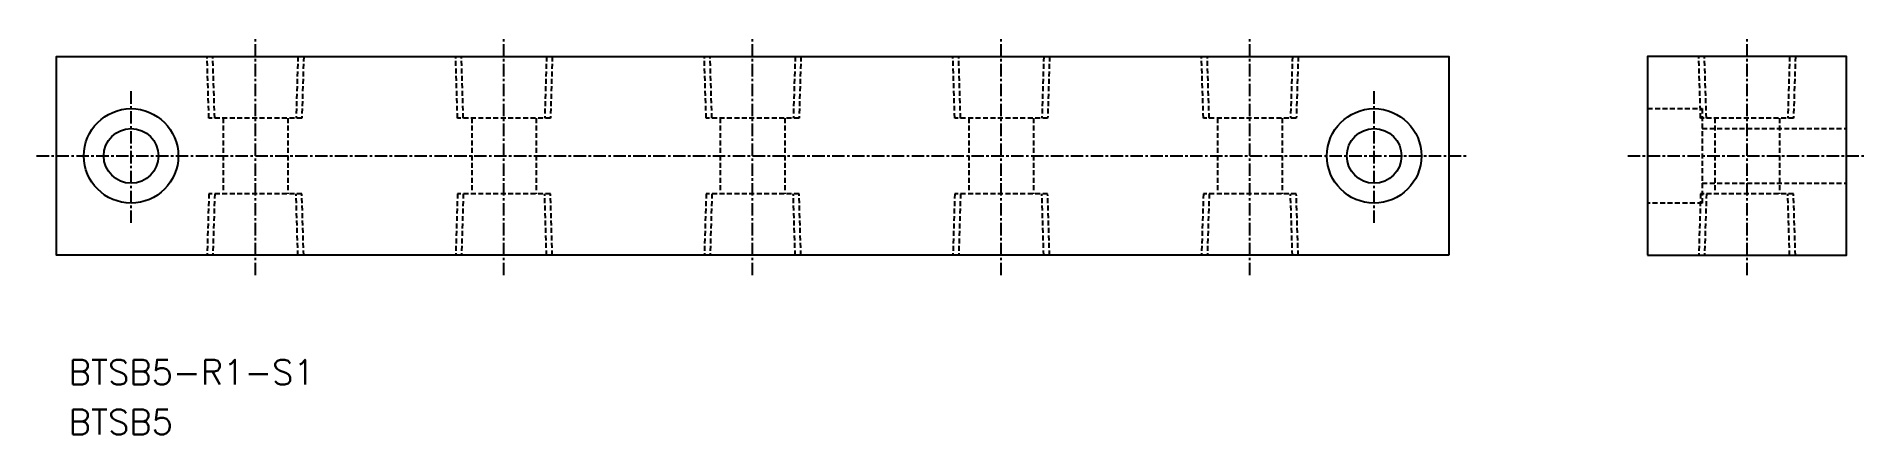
# Model space of a CAD drawing. Extents: x 50 to 234, y 69 to 110.
import ezdxf
from ezdxf.enums import TextEntityAlignment as Align

# ---------------------------------------------------------------- set-up
doc = ezdxf.new("R2010")
doc.units = 0
doc.linetypes.add('CENTER', pattern=[2, 1.25, -0.25, 0.25, -0.25])
doc.linetypes.add('DASHED', pattern=[0.75, 0.5, -0.25])
doc.layers.get('0').update_dxf_attribs({"linetype": 'CONTINUOUS'})
doc.layers.add('CENTER', color=1, linetype='CENTER')
doc.styles.get("Standard").update_dxf_attribs({"font": 'txt.shx', "bigfont": 'extfont.shx'})

msp = doc.modelspace()

# ---------------------------------------------------------------- linework, layer by layer
at = {"color": 3, "linetype": 'DASHED'}
for p, q in [((67.33, 101.3), (67.14, 107.5)), ((67.91, 101.3), (67.72, 107.5)), ((76.28, 107.5), (76.09, 101.3)), ((76.86, 107.5), (76.67, 101.3)), ((92.33, 101.3), (92.14, 107.5)), ((92.91, 101.3), (92.72, 107.5)), ((101.28, 107.5), (101.09, 101.3)), ((101.86, 107.5), (101.67, 101.3)), ((117.33, 101.3), (117.14, 107.5)), ((117.91, 101.3), (117.72, 107.5)), ((126.28, 107.5), (126.09, 101.3)), ((126.86, 107.5), (126.67, 101.3)), ((142.33, 101.3), (142.14, 107.5)), ((142.91, 101.3), (142.72, 107.5)), ((151.28, 107.5), (151.09, 101.3)), ((151.86, 107.5), (151.67, 101.3)), ((167.33, 101.3), (167.14, 107.5)), ((167.91, 101.3), (167.72, 107.5)), ((176.28, 107.5), (176.09, 101.3)), ((176.86, 107.5), (176.67, 101.3)), ((217.33, 101.3), (217.14, 107.5)), ((217.91, 101.3), (217.72, 107.5)), ((226.28, 107.5), (226.09, 101.3)), ((226.86, 107.5), (226.67, 101.3)), ((76.67, 101.3), (67.33, 101.3)), ((68.75, 101.3), (68.75, 93.7)), ((75.25, 101.3), (75.25, 93.7)), ((101.67, 101.3), (92.33, 101.3)), ((93.75, 101.3), (93.75, 93.7)), ((100.25, 101.3), (100.25, 93.7)), ((126.67, 101.3), (117.33, 101.3)), ((118.75, 101.3), (118.75, 93.7)), ((125.25, 101.3), (125.25, 93.7)), ((151.67, 101.3), (142.33, 101.3)), ((143.75, 101.3), (143.75, 93.7)), ((150.25, 101.3), (150.25, 93.7)), ((176.67, 101.3), (167.33, 101.3)), ((168.75, 101.3), (168.75, 93.7)), ((175.25, 101.3), (175.25, 93.7)), ((212, 102.25), (217.5, 102.25)), ((226.67, 101.3), (217.33, 101.3)), ((217.5, 102.25), (217.5, 92.75)), ((218.75, 101.3), (218.75, 93.7)), ((225.25, 101.3), (225.25, 93.7)), ((217.5, 100.25), (232, 100.25)), ((217.5, 94.75), (232, 94.75)), ((67.33, 93.7), (67.14, 87.5)), ((76.67, 93.7), (67.33, 93.7)), ((67.91, 93.7), (67.72, 87.5)), ((76.28, 87.5), (76.09, 93.7)), ((76.86, 87.5), (76.67, 93.7)), ((92.33, 93.7), (92.14, 87.5)), ((101.67, 93.7), (92.33, 93.7)), ((92.91, 93.7), (92.72, 87.5)), ((101.28, 87.5), (101.09, 93.7)), ((101.86, 87.5), (101.67, 93.7)), ((117.33, 93.7), (117.14, 87.5)), ((126.67, 93.7), (117.33, 93.7)), ((117.91, 93.7), (117.72, 87.5)), ((126.28, 87.5), (126.09, 93.7)), ((126.86, 87.5), (126.67, 93.7)), ((142.33, 93.7), (142.14, 87.5)), ((151.67, 93.7), (142.33, 93.7)), ((142.91, 93.7), (142.72, 87.5)), ((151.28, 87.5), (151.09, 93.7)), ((151.86, 87.5), (151.67, 93.7)), ((167.33, 93.7), (167.14, 87.5)), ((176.67, 93.7), (167.33, 93.7)), ((167.91, 93.7), (167.72, 87.5)), ((176.28, 87.5), (176.09, 93.7)), ((176.86, 87.5), (176.67, 93.7)), ((217.5, 92.75), (212, 92.75)), ((217.33, 93.7), (217.14, 87.5)), ((226.67, 93.7), (217.33, 93.7)), ((217.91, 93.7), (217.72, 87.5)), ((226.28, 87.5), (226.09, 93.7)), ((226.86, 87.5), (226.67, 93.7))]:
    msp.add_line(p, q, dxfattribs=at)
at = {"color": 7, "linetype": 'CONTINUOUS'}
for points in [[(192, 87.5), (52, 87.5), (52, 107.5), (192, 107.5)], [(212, 87.5), (232, 87.5), (232, 107.5), (212, 107.5)]]:
    msp.add_lwpolyline(points, close=True, dxfattribs=at)
for centre, radius in [((59.5, 97.5), 4.75), ((184.5, 97.5), 4.75), ((59.5, 97.5), 2.75), ((184.5, 97.5), 2.75)]:
    msp.add_circle(centre, radius, dxfattribs=at)
at = {"layer": 'CENTER', "color": 1, "linetype": 'CENTER'}
for p, q in [((72, 85.5), (72, 109.5)), ((97, 85.5), (97, 109.5)), ((122, 85.5), (122, 109.5)), ((147, 85.5), (147, 109.5)), ((172, 85.5), (172, 109.5)), ((222, 85.5), (222, 109.5)), ((59.5, 90.75), (59.5, 104.25)), ((184.5, 90.75), (184.5, 104.25)), ((50, 97.5), (194, 97.5)), ((210, 97.5), (234, 97.5))]:
    msp.add_line(p, q, dxfattribs=at)

# ---------------------------------------------------------------- texts
at = {"color": 7, "linetype": 'CONTINUOUS'}
for s, p in [('BTSB5-R1-S1', (53.22, 75.74)), ('BTSB5', (53.22, 70.74))]:
    msp.add_text(s, height=2.5, dxfattribs=at).set_placement(p, align=Align.MIDDLE_LEFT)

doc.saveas('drawing.dxf')
